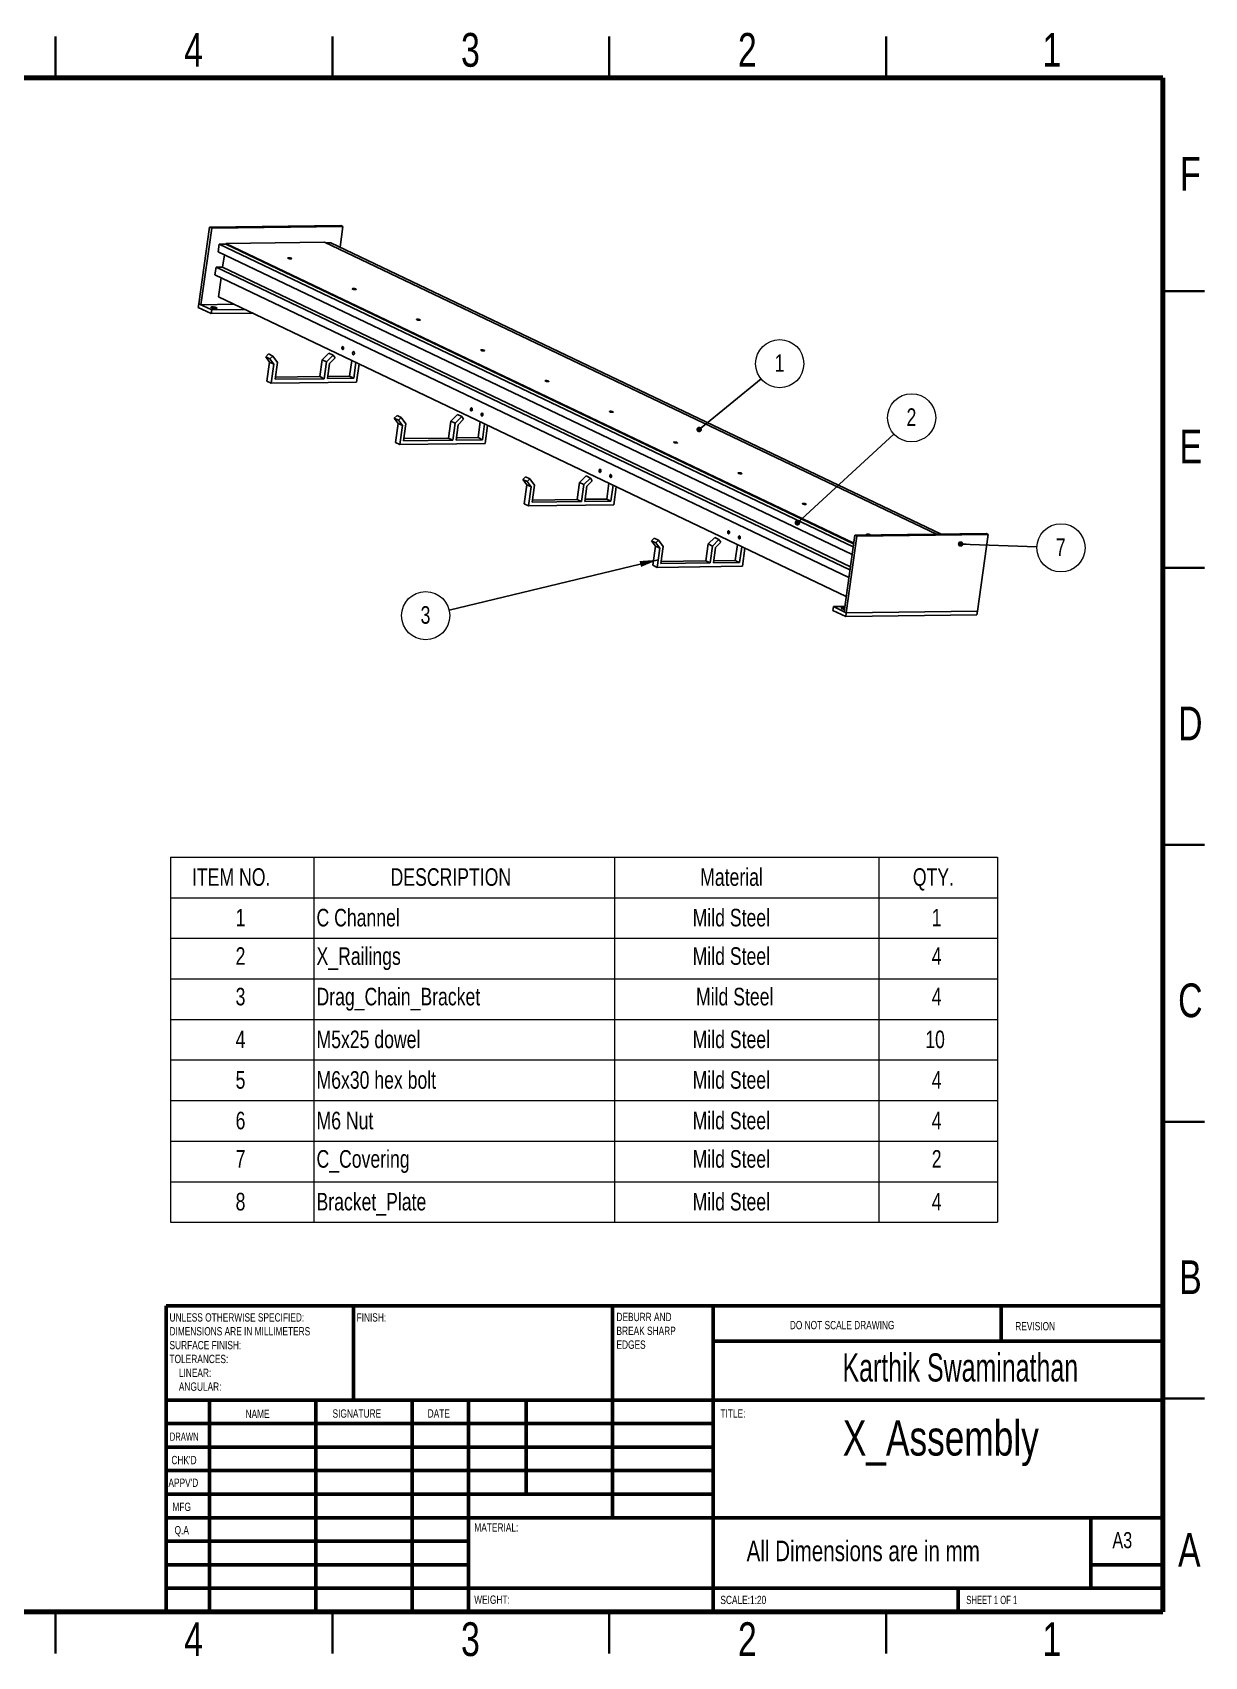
# Model space of a CAD drawing. Header units: millimetres. Extents: x 2 to 418, y 2 to 295.
# Drawn here: x 205.8 to 417.5, y 1.9 to 295.2 of the extents above; entities that cross this region are included whole.
import ezdxf

# ---------------------------------------------------------------- set-up
doc = ezdxf.new("R2010")
doc.units = ezdxf.units.MM
doc.styles.add('SLDTEXTSTYLE0', font='TXT', dxfattribs={"width": 0.75})
doc.styles.add('SLDTEXTSTYLE1', font='TXT', dxfattribs={"width": 0.686449})
doc.styles.add('SLDTEXTSTYLE2', font='TXT', dxfattribs={"width": 0.6875})
doc.styles.add('SLDTEXTSTYLE3', font='TXT', dxfattribs={"width": 0.663})
doc.dimstyles.new('SLDDIMSTYLE2', dxfattribs={"dimtxt": 0.18, "dimasz": 3.302, "dimexe": 0, "dimexo": 0.0625, "dimgap": 0, "dimtad": 0, "dimtih": 1, "dimtoh": 1, "dimdec": 0, "dimrnd": 1e-09, "dimzin": 0, "dimdsep": 46, "dimtxsty": 'Standard', "dimsah": 1, "dimcen": 0.09, "dimadec": 0, "dimazin": 0, "dimtfac": 3.302, "dimtdec": 0, "dimtofl": 0, "dimtmove": 0, "dimatfit": 3, "dimfxl": 0, "dimfrac": 2, "dimtolj": 1, "dimtzin": 0, "dimarcsym": 0})
doc.dimstyles.new('SLDDIMSTYLE3', dxfattribs={"dimtxt": 0.18, "dimasz": 1.016, "dimexe": 0, "dimexo": 0.0625, "dimgap": 0, "dimtad": 0, "dimtih": 1, "dimtoh": 1, "dimdec": 0, "dimrnd": 1e-09, "dimzin": 0, "dimdsep": 46, "dimtxsty": 'Standard', "dimblk1": 'DOT', "dimblk2": 'DOT', "dimsah": 1, "dimcen": 0.09, "dimadec": 0, "dimazin": 0, "dimtfac": 1.016, "dimtdec": 0, "dimtofl": 0, "dimtmove": 0, "dimatfit": 3, "dimldrblk": 'DOT', "dimfxl": 0, "dimfrac": 2, "dimtolj": 1, "dimtzin": 0, "dimarcsym": 0})

# ---------------------------------------------------------------- blocks, each defined once
blk = doc.blocks.new('SW_NOTE_0')
at = {"color": 0, "linetype": 'Continuous', "lineweight": 0, "char_height": 1.5, "attachment_point": 1, "style": 'SLDTEXTSTYLE0'}
for s, insert in [('UNLESS OTHERWISE SPECIFIED:', (0, 1.93)), ('DIMENSIONS ARE IN MILLIMETERS', (0, -0.57)), ('TOLERANCES:', (0, -5.57)), ('SURFACE FINISH:', (0, -3.07)), ('LINEAR:', (1.69, -8.07)), ('ANGULAR:', (1.69, -10.57))]:
    blk.add_mtext(s, dxfattribs=dict(at, insert=insert))
blk = doc.blocks.new('SW_NOTE_0_1')
at = {"color": 0, "linetype": 'Continuous', "lineweight": 0, "char_height": 1.5, "attachment_point": 1, "style": 'SLDTEXTSTYLE0'}
for s, insert in [('DEBURR AND', (0, 1.93)), ('BREAK SHARP', (0, -0.57)), ('EDGES', (0, -3.07))]:
    blk.add_mtext(s, dxfattribs=dict(at, insert=insert))
blk = doc.blocks.new('SW_TABLEANNOTATION_0')
at = {"color": 0, "linetype": 'Continuous', "lineweight": 18}
for p, q in [((0, 0), (0, -7.33)), ((0, 0), (25.88, 0)), ((25.88, 0), (25.88, -7.33)), ((25.88, 0), (80.21, 0)), ((80.21, 0), (80.21, -7.33)), ((80.21, 0), (127.94, 0)), ((127.94, 0), (127.94, -7.33)), ((127.94, 0), (149.37, 0)), ((149.37, 0), (149.37, -7.33)), ((0, -7.33), (25.88, -7.33)), ((0, -7.33), (0, -14.65)), ((25.88, -7.33), (80.21, -7.33)), ((25.88, -7.33), (25.88, -14.65)), ((80.21, -7.33), (127.94, -7.33)), ((80.21, -7.33), (80.21, -14.65)), ((127.94, -7.33), (149.37, -7.33)), ((127.94, -7.33), (127.94, -14.65)), ((149.37, -7.33), (149.37, -14.65)), ((0, -14.65), (0, -21.98)), ((0, -14.65), (25.88, -14.65)), ((25.88, -14.65), (25.88, -21.98)), ((25.88, -14.65), (80.21, -14.65)), ((80.21, -14.65), (80.21, -21.98)), ((80.21, -14.65), (127.94, -14.65)), ((127.94, -14.65), (127.94, -21.98)), ((127.94, -14.65), (149.37, -14.65)), ((149.37, -14.65), (149.37, -21.98)), ((0, -21.98), (0, -29.31)), ((0, -21.98), (25.88, -21.98)), ((25.88, -21.98), (25.88, -29.31)), ((25.88, -21.98), (80.21, -21.98)), ((80.21, -21.98), (80.21, -29.31)), ((80.21, -21.98), (127.94, -21.98)), ((127.94, -21.98), (127.94, -29.31)), ((127.94, -21.98), (149.37, -21.98)), ((149.37, -21.98), (149.37, -29.31)), ((0, -29.31), (0, -36.63)), ((0, -29.31), (25.88, -29.31)), ((25.88, -29.31), (25.88, -36.63)), ((25.88, -29.31), (80.21, -29.31)), ((80.21, -29.31), (80.21, -36.63)), ((80.21, -29.31), (127.94, -29.31)), ((127.94, -29.31), (127.94, -36.63)), ((127.94, -29.31), (149.37, -29.31)), ((149.37, -29.31), (149.37, -36.63)), ((0, -36.63), (0, -43.96)), ((0, -36.63), (25.88, -36.63)), ((25.88, -36.63), (25.88, -43.96)), ((25.88, -36.63), (80.21, -36.63)), ((80.21, -36.63), (80.21, -43.96)), ((80.21, -36.63), (127.94, -36.63)), ((127.94, -36.63), (127.94, -43.96)), ((127.94, -36.63), (149.37, -36.63)), ((149.37, -36.63), (149.37, -43.96)), ((0, -43.96), (0, -51.29)), ((0, -43.96), (25.88, -43.96)), ((25.88, -43.96), (25.88, -51.29)), ((25.88, -43.96), (80.21, -43.96)), ((80.21, -43.96), (80.21, -51.29)), ((80.21, -43.96), (127.94, -43.96)), ((127.94, -43.96), (127.94, -51.29)), ((127.94, -43.96), (149.37, -43.96)), ((149.37, -43.96), (149.37, -51.29)), ((0, -51.29), (0, -58.62)), ((0, -51.29), (25.88, -51.29)), ((25.88, -51.29), (25.88, -58.62)), ((25.88, -51.29), (80.21, -51.29)), ((80.21, -51.29), (80.21, -58.62)), ((80.21, -51.29), (127.94, -51.29)), ((127.94, -51.29), (127.94, -58.62)), ((127.94, -51.29), (149.37, -51.29)), ((149.37, -51.29), (149.37, -58.62)), ((0, -58.62), (0, -65.94)), ((0, -58.62), (25.88, -58.62)), ((25.88, -58.62), (25.88, -65.94)), ((25.88, -58.62), (80.21, -58.62)), ((80.21, -58.62), (80.21, -65.94)), ((80.21, -58.62), (127.94, -58.62)), ((127.94, -58.62), (127.94, -65.94)), ((127.94, -58.62), (149.37, -58.62)), ((149.37, -58.62), (149.37, -65.94)), ((0, -65.94), (25.88, -65.94)), ((25.88, -65.94), (80.21, -65.94)), ((80.21, -65.94), (127.94, -65.94)), ((127.94, -65.94), (149.37, -65.94))]:
    blk.add_line(p, q, dxfattribs=at)
at = {"color": 0, "linetype": 'Continuous', "lineweight": 0, "attachment_point": 1, "style": 'SLDTEXTSTYLE0'}
for s, insert, char_height in [('ITEM NO.', (3.9, -2.01), 3.175), ('DESCRIPTION', (39.76, -2.01), 3.175), ('Material', (95.66, -2.01), 3.175), ('QTY.', (134.07, -2.01), 3.175), ('1', (11.77, -9.34), 3.17), ('C Channel', (26.38, -9.34), 3.175), ('Mild Steel', (94.3, -9.34), 3.175), ('1', (137.48, -9.34), 3.17), ('2', (11.77, -16.28), 3.17), ('X_Railings', (26.38, -16.28), 3.175), ('Mild Steel', (94.3, -16.28), 3.175), ('4', (137.48, -16.28), 3.17), ('Drag_Chain_Bracket', (26.38, -23.6), 3.175), ('Mild Steel', (94.91, -23.6), 3.175), ('3', (11.77, -23.6), 3.17), ('4', (137.48, -23.6), 3.17), ('4', (11.77, -31.32), 3.17), ('M5x25 dowel', (26.38, -31.32), 3.175), ('Mild Steel', (94.3, -31.32), 3.175), ('10', (136.31, -31.32), 3.175), ('5', (11.77, -38.65), 3.17), ('M6x30 hex bolt', (26.38, -38.65), 3.175), ('Mild Steel', (94.3, -38.65), 3.175), ('4', (137.48, -38.65), 3.17), ('6', (11.77, -45.98), 3.17), ('M6 Nut', (26.38, -45.98), 3.175), ('Mild Steel', (94.3, -45.98), 3.175), ('4', (137.48, -45.98), 3.17), ('C_Covering', (26.38, -52.91), 3.175), ('Mild Steel', (94.3, -52.91), 3.175), ('7', (11.77, -52.91), 3.17), ('2', (137.48, -52.91), 3.17), ('8', (11.77, -60.63), 3.17), ('Bracket_Plate', (26.38, -60.63), 3.175), ('Mild Steel', (94.3, -60.63), 3.175), ('4', (137.48, -60.63), 3.17)]:
    blk.add_mtext(s, dxfattribs=dict(at, insert=insert, char_height=char_height))
blk = doc.blocks.new('SW_NOTE_0_2')
at = {"color": 0, "linetype": 'Continuous', "lineweight": 0}
blk.add_circle((3.37, 2.75), 4.35, dxfattribs=at)
at = {"color": 0, "linetype": 'Continuous', "lineweight": 0, "insert": (3.34, 4.46), "char_height": 3.17, "attachment_point": 2, "style": 'SLDTEXTSTYLE0'}
blk.add_mtext('1', dxfattribs=at)
blk = doc.blocks.new('_Dot')
at = {"color": 0, "linetype": 'ByBlock', "lineweight": -2}
blk.add_line((-0.5, 0), (-1, 0), dxfattribs=at)
at = {"color": 0, "linetype": 'ByBlock', "const_width": 0.5}
blk.add_lwpolyline([(-0.25, 0, 1), (0.25, 0, 1)], format="xyb", close=True, dxfattribs=at)
blk = doc.blocks.new('SW_NOTE_0_3')
at = {"color": 0, "linetype": 'Continuous', "lineweight": 0}
blk.add_circle((3.2, 2.94), 4.35, dxfattribs=at)
at = {"color": 0, "linetype": 'Continuous', "lineweight": 0, "insert": (3.17, 4.65), "char_height": 3.17, "attachment_point": 2, "style": 'SLDTEXTSTYLE0'}
blk.add_mtext('2', dxfattribs=at)
blk = doc.blocks.new('SW_NOTE_0_4')
at = {"color": 0, "linetype": 'Continuous', "lineweight": 0}
blk.add_circle((-4.23, -1.02), 4.35, dxfattribs=at)
at = {"color": 0, "linetype": 'Continuous', "lineweight": 0, "insert": (-4.26, 0.69), "char_height": 3.17, "attachment_point": 2, "style": 'SLDTEXTSTYLE0'}
blk.add_mtext('3', dxfattribs=at)
blk = doc.blocks.new('SW_NOTE_0_5')
at = {"color": 0, "linetype": 'Continuous', "lineweight": 0}
blk.add_circle((4.35, -0.17), 4.35, dxfattribs=at)
at = {"color": 0, "linetype": 'Continuous', "lineweight": 0, "insert": (4.31, 1.54), "char_height": 3.17, "attachment_point": 2, "style": 'SLDTEXTSTYLE0'}
blk.add_mtext('7', dxfattribs=at)

msp = doc.modelspace()

# ---------------------------------------------------------------- linework, layer by layer
at = {"color": 7, "linetype": 'Continuous', "lineweight": 35}
for p, q in [((210, 294.5), (210, 287)), ((210, 287), (210, 294.5)), ((260, 287), (260, 294.5)), ((310, 287), (310, 294.5)), ((360, 287), (360, 294.5)), ((410, 248.5), (417.5, 248.5)), ((410, 198.5), (417.5, 198.5)), ((417.5, 148.5), (410, 148.5)), ((410, 148.5), (417.5, 148.5)), ((410, 98.5), (417.5, 98.5)), ((410, 48.5), (417.5, 48.5)), ((210, 2.5), (210, 10)), ((210, 10), (210, 2.5)), ((260, 10), (260, 2.5)), ((310, 10), (310, 2.5)), ((360, 10), (360, 2.5))]:
    msp.add_line(p, q, dxfattribs=at)
at = {"color": 7, "linetype": 'Continuous', "lineweight": 70}
for p, q in [((10, 287), (410, 287)), ((410, 287), (410, 10)), ((410, 10), (10, 10))]:
    msp.add_line(p, q, dxfattribs=at)
at = {"color": 7, "linetype": 'Continuous', "lineweight": 25}
for p, q in [((237.8297, 260.0264), (235.8877, 246.2278)), ((238.2168, 259.8416), (236.2748, 246.043)), ((261.525, 260.3332), (237.8297, 260.0264)), ((238.2168, 259.8416), (237.8297, 260.0264)), ((261.9122, 260.1484), (238.2168, 259.8416)), ((261.3894, 256.4342), (261.9122, 260.1484)), ((261.9122, 260.1484), (261.525, 260.3332)), ((239.5861, 256.9669), (239.392, 255.587)), ((353.8641, 200.9434), (239.392, 255.587)), ((240.7709, 256.9822), (239.5861, 256.9669)), ((354.0583, 202.3233), (239.5861, 256.9669)), ((240.7709, 256.9822), (240.7903, 257.1202)), ((354.1349, 202.8676), (240.7709, 256.9822)), ((240.7903, 257.1202), (258.5618, 257.3503)), ((240.7903, 257.1202), (354.1543, 203.0056)), ((258.5618, 257.3503), (369.0779, 204.5952)), ((259.7272, 257.2277), (258.8428, 257.2162)), ((369.9623, 204.6066), (259.7272, 257.2277)), ((239.0036, 252.8273), (238.8094, 251.4475)), ((240.1883, 252.8427), (239.0036, 252.8273)), ((353.4757, 198.1837), (239.0036, 252.8273)), ((240.1883, 252.8427), (240.5001, 255.0581)), ((353.5523, 198.7281), (240.1883, 252.8427)), ((353.2815, 196.8039), (238.8094, 251.4475)), ((239.4309, 247.4613), (239.9175, 250.9185)), ((239.4309, 247.4613), (352.7949, 193.3466)), ((235.8877, 246.2278), (235.7906, 245.5379)), ((235.7906, 245.5379), (238.1133, 244.4292)), ((235.8877, 246.2278), (238.2104, 245.1191)), ((236.2748, 246.043), (235.8877, 246.2278)), ((236.2748, 246.043), (242.2401, 246.1203)), ((238.2104, 245.1191), (238.1133, 244.4292)), ((238.1133, 244.4292), (245.5803, 244.5259)), ((238.2104, 245.1191), (244.1757, 245.1963)), ((248.4542, 237.1519), (247.9667, 236.6586)), ((248.741, 236.289), (247.9667, 236.6586)), ((247.9667, 236.6586), (248.6672, 235.6938)), ((248.6672, 235.6938), (248.1817, 232.2442)), ((249.2284, 236.7824), (248.4542, 237.1519)), ((249.4415, 235.3242), (248.6672, 235.6938)), ((249.2284, 236.7824), (248.741, 236.289)), ((248.741, 236.289), (249.4415, 235.3242)), ((249.4415, 235.3242), (248.956, 231.8746)), ((250.0741, 235.6177), (249.2284, 236.7824)), ((249.6455, 232.5722), (250.0741, 235.6177)), ((258.1856, 236.1023), (257.757, 233.0568)), ((259.3625, 237.2932), (258.1856, 236.1023)), ((258.9598, 235.7327), (258.1856, 236.1023)), ((258.9598, 235.7327), (258.5312, 232.6873)), ((260.1368, 236.9236), (258.9598, 235.7327)), ((259.1236, 232.6949), (259.512, 235.4546)), ((260.1368, 236.9236), (259.3625, 237.2932)), ((259.512, 235.4546), (260.487, 236.4413)), ((260.487, 236.4413), (260.1368, 236.9236)), ((263.4897, 235.9767), (263.0885, 233.1259)), ((264.2639, 235.6072), (263.8627, 232.7563)), ((264.358, 232.074), (264.818, 235.3427)), ((248.956, 231.8746), (248.1817, 232.2442)), ((248.956, 231.8746), (264.358, 232.074)), ((258.5312, 232.6873), (249.6455, 232.5722)), ((257.757, 233.0568), (249.699, 232.9525)), ((258.5312, 232.6873), (257.757, 233.0568)), ((263.8627, 232.7563), (259.1236, 232.6949)), ((263.0885, 233.1259), (259.1771, 233.0752)), ((263.8627, 232.7563), (263.0885, 233.1259)), ((271.6811, 226.0645), (271.1936, 225.5712)), ((272.4553, 225.6949), (271.6811, 226.0645)), ((282.5894, 226.2058), (281.4125, 225.0148)), ((283.3636, 225.8362), (282.1867, 224.6453)), ((283.3636, 225.8362), (282.5894, 226.2058)), ((283.7139, 225.3538), (283.3636, 225.8362)), ((271.9678, 225.2016), (271.1936, 225.5712)), ((271.1936, 225.5712), (271.8941, 224.6064)), ((271.8941, 224.6064), (271.4086, 221.1568)), ((272.6683, 224.2368), (271.8941, 224.6064)), ((272.4553, 225.6949), (271.9678, 225.2016)), ((271.9678, 225.2016), (272.6683, 224.2368)), ((272.6683, 224.2368), (272.1829, 220.7872)), ((273.3009, 224.5303), (272.4553, 225.6949)), ((272.8723, 221.4848), (273.3009, 224.5303)), ((281.4125, 225.0148), (280.9839, 221.9694)), ((282.1867, 224.6453), (281.4125, 225.0148)), ((282.1867, 224.6453), (281.7581, 221.5998)), ((282.3505, 221.6075), (282.7389, 224.3672)), ((282.7389, 224.3672), (283.7139, 225.3538)), ((286.7166, 224.8893), (286.3153, 222.0385)), ((287.4908, 224.5197), (287.0896, 221.6689)), ((287.5848, 220.9866), (288.0449, 224.2553)), ((272.1829, 220.7872), (271.4086, 221.1568)), ((272.1829, 220.7872), (287.5848, 220.9866)), ((281.7581, 221.5998), (272.8723, 221.4848)), ((280.9839, 221.9694), (272.9259, 221.8651)), ((281.7581, 221.5998), (280.9839, 221.9694)), ((287.0896, 221.6689), (282.3505, 221.6075)), ((286.3153, 222.0385), (282.404, 221.9878)), ((287.0896, 221.6689), (286.3153, 222.0385)), ((294.9079, 214.9771), (294.4205, 214.4838)), ((295.1947, 214.1142), (294.4205, 214.4838)), ((294.4205, 214.4838), (295.121, 213.519)), ((295.6822, 214.6075), (294.9079, 214.9771)), ((295.6822, 214.6075), (295.1947, 214.1142)), ((295.1947, 214.1142), (295.8952, 213.1494)), ((296.5278, 213.4429), (295.6822, 214.6075)), ((305.8163, 215.1184), (304.6393, 213.9274)), ((306.5905, 214.7488), (305.4136, 213.5579)), ((306.5905, 214.7488), (305.8163, 215.1184)), ((305.9658, 213.2798), (306.9408, 214.2664)), ((306.9408, 214.2664), (306.5905, 214.7488)), ((295.121, 213.519), (294.6355, 210.0694)), ((295.8952, 213.1494), (295.121, 213.519)), ((295.8952, 213.1494), (295.4097, 209.6998)), ((296.0992, 210.3974), (296.5278, 213.4429)), ((304.6393, 213.9274), (304.2107, 210.882)), ((305.4136, 213.5579), (304.6393, 213.9274)), ((305.4136, 213.5579), (304.985, 210.5124)), ((305.5774, 210.5201), (305.9658, 213.2798)), ((309.9434, 213.8019), (309.5422, 210.951)), ((310.7177, 213.4323), (310.3164, 210.5815)), ((310.8117, 209.8992), (311.2717, 213.1678)), ((295.4097, 209.6998), (294.6355, 210.0694)), ((295.4097, 209.6998), (310.8117, 209.8992)), ((304.985, 210.5124), (296.0992, 210.3974)), ((304.2107, 210.882), (296.1527, 210.7777)), ((304.985, 210.5124), (304.2107, 210.882)), ((310.3164, 210.5815), (305.5774, 210.5201)), ((309.5422, 210.951), (305.6309, 210.9004)), ((310.3164, 210.5815), (309.5422, 210.951)), ((318.1348, 203.8897), (317.6473, 203.3963)), ((318.4216, 203.0268), (317.6473, 203.3963)), ((317.6473, 203.3963), (318.3479, 202.4316)), ((318.3479, 202.4316), (317.8624, 198.9819)), ((318.9091, 203.5201), (318.1348, 203.8897)), ((319.1221, 202.062), (318.3479, 202.4316)), ((318.9091, 203.5201), (318.4216, 203.0268)), ((318.4216, 203.0268), (319.1221, 202.062)), ((319.7547, 202.3554), (318.9091, 203.5201)), ((327.8662, 202.84), (327.4376, 199.7946)), ((329.0432, 204.031), (327.8662, 202.84)), ((328.6404, 202.4704), (327.8662, 202.84)), ((328.6404, 202.4704), (328.2118, 199.425)), ((329.8174, 203.6614), (328.6404, 202.4704)), ((329.8174, 203.6614), (329.0432, 204.031)), ((329.1926, 202.1924), (330.1676, 203.179)), ((330.1676, 203.179), (329.8174, 203.6614)), ((333.1703, 202.7145), (332.7691, 199.8636)), ((352.4092, 190.606), (354.3512, 204.4045)), ((352.7963, 190.4212), (354.7383, 204.2197)), ((354.3512, 204.4045), (378.0465, 204.7113)), ((354.3512, 204.4045), (354.7383, 204.2197)), ((354.7383, 204.2197), (378.4336, 204.5265)), ((378.4336, 204.5265), (376.4916, 190.728)), ((378.0465, 204.7113), (378.4336, 204.5265)), ((319.1221, 202.062), (318.6366, 198.6124)), ((319.3261, 199.31), (319.7547, 202.3554)), ((327.4376, 199.7946), (319.3796, 199.6903)), ((328.2118, 199.425), (327.4376, 199.7946)), ((328.8042, 199.4327), (329.1926, 202.1924)), ((333.5433, 199.494), (328.8042, 199.4327)), ((332.7691, 199.8636), (328.8578, 199.813)), ((333.5433, 199.494), (332.7691, 199.8636)), ((333.9445, 202.3449), (333.5433, 199.494)), ((334.0386, 198.8118), (334.4986, 202.0804)), ((318.6366, 198.6124), (317.8624, 198.9819)), ((318.6366, 198.6124), (334.0386, 198.8118)), ((328.2118, 199.425), (319.3261, 199.31)), ((350.4736, 191.5299), (350.3765, 190.84)), ((350.3765, 190.84), (352.6992, 189.7313)), ((352.543, 191.5567), (350.4736, 191.5299)), ((350.4736, 191.5299), (352.7963, 190.4212)), ((352.7963, 190.4212), (376.4916, 190.728)), ((376.4916, 190.728), (376.3946, 190.0381)), ((352.4092, 190.606), (352.7963, 190.4212)), ((352.7963, 190.4212), (352.6992, 189.7313)), ((352.6992, 189.7313), (376.3946, 190.0381))]:
    msp.add_line(p, q, dxfattribs=at)
at = {"color": 7, "linetype": 'Continuous', "lineweight": 50}
for p, q in [((230, 65.25), (410, 65.25)), ((230, 65.25), (230, 10)), ((263.8, 48.25), (263.8, 65.25)), ((310.6, 65.25), (310.6, 27)), ((328.8, 65.25), (328.8, 10)), ((380.8, 58.875), (380.8, 65.25)), ((410, 58.875), (328.8, 58.875)), ((410, 48.25), (230, 48.25)), ((237.8, 48.25), (237.8, 10)), ((256.991, 48.25), (256.991, 10)), ((274.3989, 48.25), (274.3989, 10)), ((284.6, 10), (284.6, 48.25)), ((295, 31.25), (295, 48.25)), ((328.8, 44), (230, 44)), ((328.8, 39.75), (230, 39.75)), ((328.8, 35.5), (230, 35.5)), ((328.8, 31.25), (230, 31.25)), ((284.6, 27), (230, 27)), ((284.6, 27), (410, 27)), ((397, 14.25), (397, 27)), ((284.6, 22.7499), (230, 22.7499)), ((284.6, 18.5), (230, 18.5)), ((410, 18.5), (397, 18.5)), ((230, 14.25), (410, 14.25)), ((373, 10), (373, 14.25))]:
    msp.add_line(p, q, dxfattribs=at)
at = {"color": 7, "linetype": 'Continuous', "lineweight": 25, "flags": 128}
for points in [[(252.6097, 254.4262), (252.5131, 254.4613), (252.3861, 254.4904), (252.2481, 254.5092), (252.12, 254.5148), (252.0214, 254.5063), (251.9672, 254.485), (251.9658, 254.4542), (252.0174, 254.4185), (252.114, 254.3835), (252.241, 254.3543), (252.379, 254.3355), (252.5071, 254.33), (252.6057, 254.3385), (252.6599, 254.3598), (252.6613, 254.3906), (252.6097, 254.4262)], [(264.2232, 248.8825), (264.1266, 248.9176), (263.9996, 248.9467), (263.8615, 248.9655), (263.7334, 248.9711), (263.6348, 248.9626), (263.5807, 248.9413), (263.5793, 248.9105), (263.6308, 248.8748), (263.7274, 248.8398), (263.8544, 248.8106), (263.9925, 248.7918), (264.1205, 248.7863), (264.2192, 248.7948), (264.2733, 248.8161), (264.2747, 248.8469), (264.2232, 248.8825)], [(239.0949, 245.5102), (238.9825, 245.5535), (238.838, 245.5924), (238.6743, 245.6234), (238.5058, 245.6439), (238.3475, 245.6519), (238.2136, 245.6468), (238.1158, 245.629), (238.0629, 245.6001), (238.0596, 245.5626), (238.1062, 245.52), (238.1985, 245.4759), (238.3283, 245.4343), (238.4842, 245.399), (238.6522, 245.3729), (238.8174, 245.3585), (238.9652, 245.3571), (239.0824, 245.3686), (239.1585, 245.3923), (239.187, 245.4258), (239.1651, 245.4663), (239.0949, 245.5102)], [(275.8366, 243.3388), (275.74, 243.3739), (275.613, 243.403), (275.475, 243.4218), (275.3469, 243.4274), (275.2483, 243.4189), (275.1941, 243.3976), (275.1927, 243.3668), (275.2442, 243.3311), (275.3409, 243.2961), (275.4679, 243.2669), (275.6059, 243.2481), (275.734, 243.2426), (275.8326, 243.2511), (275.8867, 243.2723), (275.8881, 243.3031), (275.8366, 243.3388)], [(261.8454, 237.9397), (261.9076, 237.9324), (261.9663, 237.9683), (262.0124, 238.0418), (262.0391, 238.1417), (262.0422, 238.253), (262.0212, 238.3585), (261.9794, 238.4423), (261.9231, 238.4916), (261.8609, 238.4989), (261.8022, 238.4631), (261.756, 238.3896), (261.7294, 238.2896), (261.7263, 238.1783), (261.7473, 238.0728), (261.7891, 237.989), (261.8454, 237.9397)], [(263.781, 237.0157), (263.8432, 237.0085), (263.9018, 237.0443), (263.948, 237.1178), (263.9747, 237.2178), (263.9777, 237.329), (263.9568, 237.4346), (263.9149, 237.5184), (263.8586, 237.5677), (263.7964, 237.575), (263.7378, 237.5391), (263.6916, 237.4656), (263.665, 237.3656), (263.6619, 237.2544), (263.6828, 237.1488), (263.7247, 237.065), (263.781, 237.0157)], [(287.4501, 237.7951), (287.3534, 237.8302), (287.2264, 237.8593), (287.0884, 237.8781), (286.9603, 237.8837), (286.8617, 237.8752), (286.8076, 237.8539), (286.8061, 237.8231), (286.8577, 237.7874), (286.9543, 237.7524), (287.0813, 237.7232), (287.2193, 237.7044), (287.3474, 237.6989), (287.446, 237.7074), (287.5002, 237.7286), (287.5016, 237.7594), (287.4501, 237.7951)], [(299.0635, 232.2514), (298.9669, 232.2865), (298.8399, 232.3156), (298.7018, 232.3344), (298.5737, 232.3399), (298.4751, 232.3314), (298.421, 232.3102), (298.4196, 232.2794), (298.4711, 232.2437), (298.5677, 232.2086), (298.6947, 232.1795), (298.8328, 232.1607), (298.9609, 232.1552), (299.0595, 232.1637), (299.1136, 232.1849), (299.115, 232.2157), (299.0635, 232.2514)], [(285.0723, 226.8523), (285.1345, 226.845), (285.1931, 226.8808), (285.2393, 226.9543), (285.266, 227.0543), (285.269, 227.1656), (285.2481, 227.2711), (285.2062, 227.3549), (285.1499, 227.4042), (285.0877, 227.4115), (285.0291, 227.3757), (284.9829, 227.3021), (284.9563, 227.2022), (284.9532, 227.0909), (284.9741, 226.9854), (285.016, 226.9016), (285.0723, 226.8523)], [(287.0078, 225.9283), (287.0701, 225.921), (287.1287, 225.9569), (287.1749, 226.0304), (287.2015, 226.1304), (287.2046, 226.2416), (287.1836, 226.3472), (287.1418, 226.431), (287.0855, 226.4803), (287.0233, 226.4875), (286.9646, 226.4517), (286.9185, 226.3782), (286.8918, 226.2782), (286.8888, 226.167), (286.9097, 226.0614), (286.9515, 225.9776), (287.0078, 225.9283)], [(310.6769, 226.7077), (310.5803, 226.7427), (310.4533, 226.7719), (310.3153, 226.7907), (310.1872, 226.7962), (310.0886, 226.7877), (310.0344, 226.7665), (310.033, 226.7357), (310.0845, 226.7), (310.1812, 226.6649), (310.3082, 226.6358), (310.4462, 226.617), (310.5743, 226.6114), (310.6729, 226.6199), (310.727, 226.6412), (310.7285, 226.672), (310.6769, 226.7077)], [(322.2904, 221.164), (322.1937, 221.199), (322.0667, 221.2282), (321.9287, 221.247), (321.8006, 221.2525), (321.702, 221.244), (321.6479, 221.2228), (321.6465, 221.192), (321.698, 221.1563), (321.7946, 221.1212), (321.9216, 221.0921), (322.0596, 221.0733), (322.1877, 221.0677), (322.2863, 221.0762), (322.3405, 221.0975), (322.3419, 221.1283), (322.2904, 221.164)], [(308.3768, 216.3168), (308.3146, 216.3241), (308.2559, 216.2882), (308.2098, 216.2147), (308.1831, 216.1148), (308.1801, 216.0035), (308.201, 215.898), (308.2428, 215.8142), (308.2991, 215.7649), (308.3614, 215.7576), (308.42, 215.7934), (308.4662, 215.8669), (308.4928, 215.9669), (308.4959, 216.0782), (308.4749, 216.1837), (308.4331, 216.2675), (308.3768, 216.3168)], [(310.3124, 215.3929), (310.2502, 215.4001), (310.1915, 215.3643), (310.1454, 215.2908), (310.1187, 215.1908), (310.1156, 215.0796), (310.1366, 214.974), (310.1784, 214.8902), (310.2347, 214.8409), (310.2969, 214.8336), (310.3556, 214.8695), (310.4017, 214.943), (310.4284, 215.043), (310.4315, 215.1542), (310.4105, 215.2598), (310.3687, 215.3436), (310.3124, 215.3929)], [(333.9038, 215.6203), (333.8072, 215.6553), (333.6802, 215.6845), (333.5421, 215.7033), (333.4141, 215.7088), (333.3154, 215.7003), (333.2613, 215.679), (333.2599, 215.6482), (333.3114, 215.6126), (333.408, 215.5775), (333.535, 215.5484), (333.6731, 215.5296), (333.8012, 215.524), (333.8998, 215.5325), (333.9539, 215.5538), (333.9553, 215.5846), (333.9038, 215.6203)], [(345.5172, 210.0766), (345.4206, 210.1116), (345.2936, 210.1408), (345.1556, 210.1596), (345.0275, 210.1651), (344.9289, 210.1566), (344.8747, 210.1353), (344.8733, 210.1045), (344.9249, 210.0689), (345.0215, 210.0338), (345.1485, 210.0047), (345.2865, 209.9859), (345.4146, 209.9803), (345.5132, 209.9888), (345.5674, 210.0101), (345.5688, 210.0409), (345.5172, 210.0766)], [(331.6037, 205.2294), (331.5415, 205.2367), (331.4828, 205.2008), (331.4367, 205.1273), (331.41, 205.0273), (331.4069, 204.9161), (331.4279, 204.8105), (331.4697, 204.7267), (331.526, 204.6774), (331.5882, 204.6702), (331.6469, 204.706), (331.693, 204.7795), (331.7197, 204.8795), (331.7228, 204.9907), (331.7018, 205.0963), (331.66, 205.1801), (331.6037, 205.2294)], [(333.5393, 204.3054), (333.477, 204.3127), (333.4184, 204.2769), (333.3722, 204.2034), (333.3456, 204.1034), (333.3425, 203.9921), (333.3635, 203.8866), (333.4053, 203.8028), (333.4616, 203.7535), (333.5238, 203.7462), (333.5825, 203.7821), (333.6286, 203.8556), (333.6553, 203.9556), (333.6583, 204.0668), (333.6374, 204.1723), (333.5956, 204.2561), (333.5393, 204.3054)], [(357.1307, 204.5328), (357.0341, 204.5679), (356.9071, 204.5971), (356.769, 204.6158), (356.6409, 204.6214), (356.5423, 204.6129), (356.4882, 204.5916), (356.4868, 204.5608), (356.5383, 204.5252), (356.6349, 204.4901), (356.7619, 204.461), (356.9, 204.4422), (356.9549, 204.4382)], [(357.0909, 204.44), (357.1267, 204.4451), (357.1808, 204.4664), (357.1822, 204.4972), (357.1307, 204.5328)], [(352.5057, 191.2919), (352.486, 191.2951), (352.3175, 191.3155), (352.1592, 191.3236), (352.0252, 191.3184), (351.9275, 191.3006), (351.8746, 191.2717), (351.8713, 191.2343), (351.9178, 191.1917), (352.0102, 191.1476), (352.14, 191.106), (352.2959, 191.0706), (352.4639, 191.0446), (352.4708, 191.0438)]]:
    msp.add_lwpolyline(points, dxfattribs=at)

# ---------------------------------------------------------------- block references
at = {"color": 7, "linetype": 'Continuous', "lineweight": 0}
for name, p in [('SW_NOTE_0_2', (337.4195, 232.6477)), ('SW_NOTE_0_3', (361.4049, 222.6819)), ('SW_NOTE_0_5', (387.2271, 202.3074)), ('SW_NOTE_0_4', (281.0824, 190.912)), ('SW_TABLEANNOTATION_0', (230.7615, 146.2896)), ('SW_NOTE_0', (230.5937, 61.9874)), ('SW_NOTE_0_1', (311.3092, 62.0695))]:
    msp.add_blockref(name, p, dxfattribs=at)

# ---------------------------------------------------------------- texts
for s, insert, char_height, attachment_point, style in [('4', (234.9386, 295.1137), 6.096, 2, 'SLDTEXTSTYLE0'), ('3', (284.9386, 295.1137), 6.096, 2, 'SLDTEXTSTYLE0'), ('2', (334.9386, 295.1137), 6.096, 2, 'SLDTEXTSTYLE0'), ('1', (389.9386, 295.1137), 6.096, 2, 'SLDTEXTSTYLE0'), ('F', (414.9365, 272.7257), 6.096, 2, 'SLDTEXTSTYLE0'), ('E', (415.0106, 223.4757), 6.096, 2, 'SLDTEXTSTYLE0'), ('D', (414.9302, 173.4757), 6.096, 2, 'SLDTEXTSTYLE0'), ('C', (414.9365, 123.4757), 6.096, 2, 'SLDTEXTSTYLE0'), ('B', (414.9534, 73.4757), 6.096, 2, 'SLDTEXTSTYLE0'), ('FINISH:', (264.3713, 63.9193), 1.5, 1, 'SLDTEXTSTYLE0'), ('DO NOT SCALE DRAWING', (342.6146, 62.533), 1.5, 1, 'SLDTEXTSTYLE0'), ('REVISION', (383.3276, 62.3349), 1.5, 1, 'SLDTEXTSTYLE0'), ('Karthik Swaminathan', (373.3972, 56.6686), 5.08, 2, 'SLDTEXTSTYLE3'), ('NAME', (244.3222, 46.5015), 1.5, 1, 'SLDTEXTSTYLE0'), ('SIGNATURE', (260.0336, 46.5618), 1.5, 1, 'SLDTEXTSTYLE0'), ('DATE', (277.2147, 46.5762), 1.5, 1, 'SLDTEXTSTYLE0'), ('TITLE:', (330.0902, 46.5762), 1.5, 1, 'SLDTEXTSTYLE0'), ('X_Assembly', (369.8831, 44.5717), 6.35, 2, 'SLDTEXTSTYLE0'), ('DRAWN', (230.6434, 42.3848), 1.5, 1, 'SLDTEXTSTYLE1'), ("CHK'D", (230.9392, 38.1619), 1.5, 1, 'SLDTEXTSTYLE0'), ("APPV'D", (230.4017, 34.0659), 1.5, 1, 'SLDTEXTSTYLE0'), ('MFG', (231.124, 29.7158), 1.5, 1, 'SLDTEXTSTYLE0'), ('Q.A', (231.509, 25.5047), 1.5, 1, 'SLDTEXTSTYLE0'), ('MATERIAL:', (285.6459, 25.9861), 1.5, 1, 'SLDTEXTSTYLE0'), ('A3', (400.8712, 24.4064), 2.91042, 1, 'SLDTEXTSTYLE0'), ('A', (414.7566, 24.2257), 6.096, 2, 'SLDTEXTSTYLE0'), ('All Dimensions are in mm', (334.8164, 22.8515), 3.704167, 1, 'SLDTEXTSTYLE0'), ('WEIGHT:', (285.6178, 12.9493), 1.4986, 1, 'SLDTEXTSTYLE0'), ('SCALE:1:20', (330.074, 12.9001), 1.5, 1, 'SLDTEXTSTYLE0'), ('SHEET 1 OF 1', (374.4783, 12.9001), 1.5, 1, 'SLDTEXTSTYLE2'), ('4', (234.9386, 8.1137), 6.096, 2, 'SLDTEXTSTYLE0'), ('3', (284.9386, 8.1137), 6.096, 2, 'SLDTEXTSTYLE0'), ('2', (334.9386, 8.1137), 6.096, 2, 'SLDTEXTSTYLE0'), ('1', (389.9386, 8.1137), 6.096, 2, 'SLDTEXTSTYLE0')]:
    msp.add_mtext(s, dxfattribs=dict(at, insert=insert, char_height=char_height, attachment_point=attachment_point, style=style))

# ---------------------------------------------------------------- leaders
for points, dimstyle in [([(326.239, 223.5069), (337.4195, 232.6477)], 'SLDDIMSTYLE3'), ([(343.982, 206.6657), (361.4049, 222.6819)], 'SLDDIMSTYLE3'), ([(373.4541, 202.8314), (387.2271, 202.3074)], 'SLDDIMSTYLE3'), ([(318.8308, 199.9922), (281.0824, 190.912)], 'SLDDIMSTYLE2')]:
    msp.add_leader(points, dimstyle=dimstyle, dxfattribs=at)

doc.saveas('drawing.dxf')
